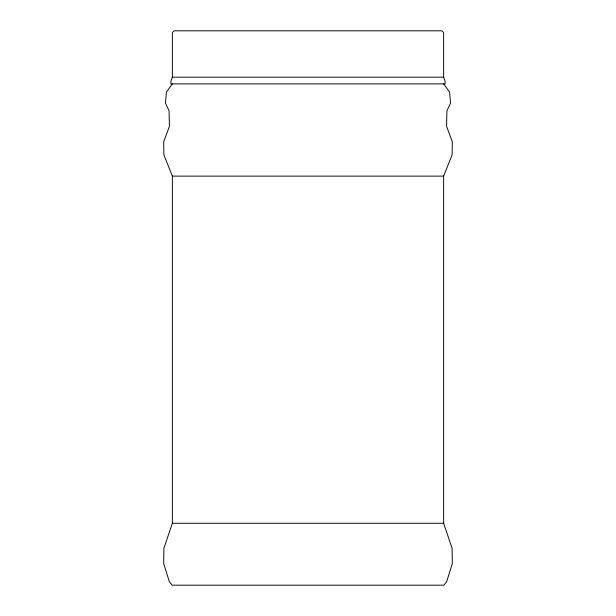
<?xml version="1.0" encoding="UTF-8"?>
<svg xmlns="http://www.w3.org/2000/svg" width="616" height="616" viewBox="0 0 616 616"><rect width="100%" height="100%" fill="white"/><g stroke="black" fill="none" stroke-linecap="round" stroke-linejoin="round"><path stroke-width="0.92" d="M172.357 83.868L166.436 92.007L165.465 103.072L169.084 110.926L169.408 126.38L163.694 141.749L163.887 154.801L172.357 176.122L172.357 523.269L163.887 548.371L163.694 563.732L169.408 581.827L172.18 585.2L443.82 585.2L446.592 581.827L452.306 563.732L452.113 548.371L443.643 523.269L443.643 176.122L452.113 154.801L452.306 141.749L446.592 126.38L446.916 110.926L450.535 103.072L449.565 92.007L443.643 83.868M172.357 77.177L170.886 81.42L170.886 83.884L445.114 83.884L445.114 81.42L443.643 77.177L443.643 32.964L442.85 31.593L441.487 30.8L174.513 30.8L173.15 31.593L172.357 32.964L172.357 77.177L443.643 77.177M172.357 176.122L443.643 176.122M172.357 523.269L443.643 523.269"/></g></svg>
